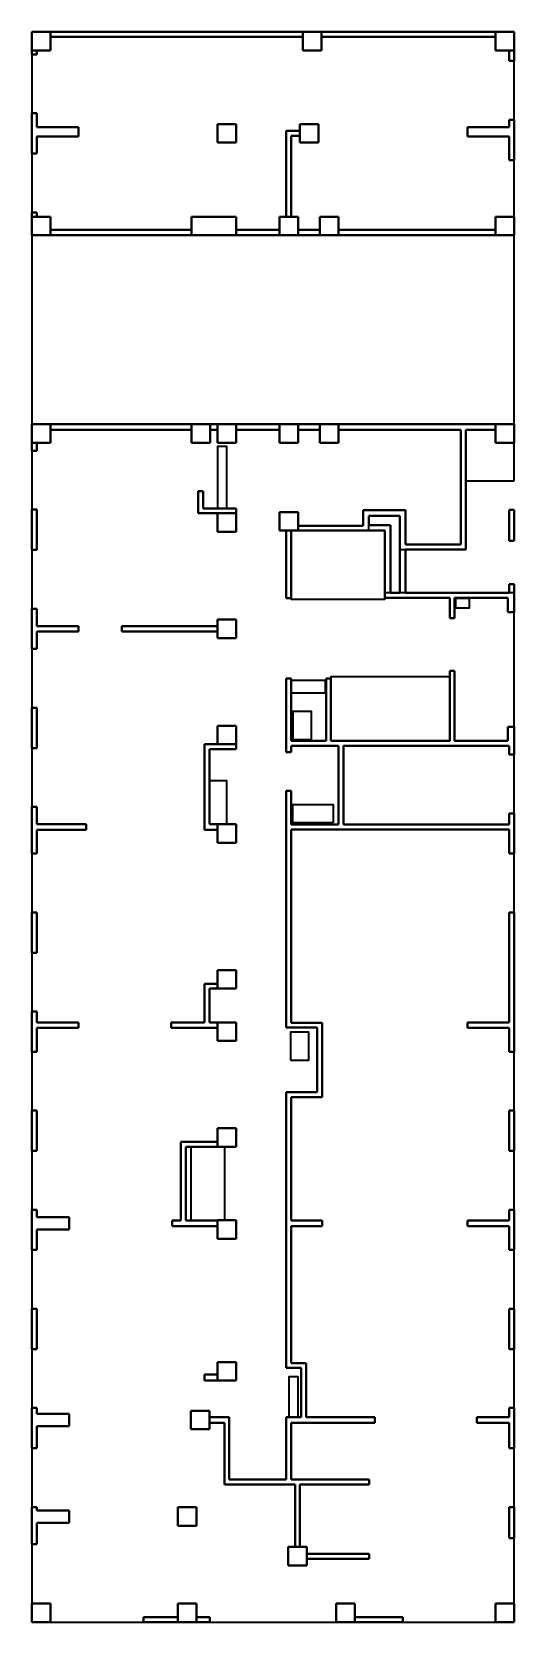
# Model space of a CAD drawing. Header units: millimetres. Extents: x 0 to 15560, y 0 to 51360.
import ezdxf

# ---------------------------------------------------------------- set-up
doc = ezdxf.new("R2010")
doc.units = ezdxf.units.MM
for name, color, linetype, lineweight in [('columns', 72, 'Continuous', 40), ('slab', 2, 'Continuous', 35), ('walls', 4, 'Continuous', 40)]:
    doc.layers.add(name, color=color, linetype=linetype, lineweight=lineweight)

msp = doc.modelspace()

# ---------------------------------------------------------------- linework, layer by layer
at = {"layer": 'columns', "color": 3}
for p, q in [((9345, 51360), (8745, 51360)), ((8745, 51360), (8745, 50760)), ((9345, 50760), (9345, 51360)), ((8745, 50760), (9345, 50760)), ((6590, 48380), (5990, 48380)), ((5990, 48380), (5990, 47780)), ((6590, 47780), (6590, 48380)), ((9245, 48380), (8645, 48380)), ((8645, 48380), (8645, 47780)), ((9245, 47780), (9245, 48380)), ((5990, 47780), (6590, 47780)), ((8645, 47780), (9245, 47780)), ((600, 45390), (0, 45390)), ((0, 45390), (0, 44790)), ((600, 44790), (600, 45390)), ((6590, 45390), (5150, 45390)), ((5150, 45390), (5150, 44790)), ((6590, 44790), (6590, 45390)), ((8590, 45390), (7990, 45390)), ((7990, 45390), (7990, 44790)), ((8590, 44790), (8590, 45390)), ((9890, 45390), (9290, 45390)), ((9290, 45390), (9290, 44790)), ((9890, 44790), (9890, 45390)), ((15560, 45390), (14960, 45390)), ((14960, 45390), (14960, 44790)), ((15560, 44790), (15560, 45390)), ((0, 44790), (600, 44790)), ((5150, 44790), (6590, 44790)), ((7990, 44790), (8590, 44790)), ((9290, 44790), (9890, 44790)), ((14960, 44790), (15560, 44790)), ((600, 38690), (0, 38690)), ((0, 38690), (0, 38090)), ((600, 38090), (600, 38690)), ((5750, 38690), (5150, 38690)), ((5150, 38690), (5150, 38090)), ((5750, 38090), (5750, 38690)), ((6590, 38690), (5990, 38690)), ((5990, 38690), (5990, 38090)), ((6590, 38090), (6590, 38690)), ((8590, 38689.99976), (7990, 38689.99976)), ((7990, 38689.99976), (7990, 38089.99976)), ((8590, 38089.99976), (8590, 38689.99976)), ((9890, 38690), (9290, 38690)), ((9290, 38690), (9290, 38090)), ((9890, 38090), (9890, 38690)), ((15560, 38690), (14960, 38690)), ((14960, 38690), (14960, 38090)), ((15560, 38090), (15560, 38690)), ((0, 38090), (600, 38090)), ((5150, 38090), (5750, 38090)), ((5990, 38090), (6590, 38090)), ((7990, 38089.99976), (8590, 38089.99976)), ((9290, 38090), (9890, 38090)), ((14960, 38090), (15560, 38090)), ((6590, 35810), (5990, 35810)), ((5990, 35810), (5990, 35210)), ((6590, 35210), (6590, 35810)), ((8590, 35850), (7990, 35850)), ((7990, 35850), (7990, 35250)), ((8590, 35250), (8590, 35850)), ((5990, 35210), (6590, 35210)), ((7990, 35250), (8590, 35250)), ((6590, 32380), (5990, 32380)), ((5990, 32380), (5990, 31780)), ((6590, 31780), (6590, 32380)), ((5990, 31780), (6590, 31780)), ((6590, 28950), (5990, 28950)), ((5990, 28950), (5990, 28350)), ((6590, 28350), (6590, 28950)), ((5990, 28350), (6590, 28350)), ((6590, 25770), (5990, 25770)), ((5990, 25770), (5990, 25170)), ((6590, 25170), (6590, 25770)), ((5990, 25170), (6590, 25170)), ((6590, 21060), (5990, 21060)), ((5990, 21060), (5990, 20460)), ((6590, 20460), (6590, 21060)), ((5990, 20460), (6590, 20460)), ((6590, 19370), (5990, 19370)), ((5990, 19370), (5990, 18770)), ((6590, 18770), (6590, 19370)), ((5990, 18770), (6590, 18770)), ((6590, 15950), (5990, 15950)), ((5990, 15950), (5990, 15350)), ((6590, 15350), (6590, 15950)), ((5990, 15350), (6590, 15350)), ((6590, 12980), (5990, 12980)), ((5990, 12980), (5990, 12380)), ((6590, 12380), (6590, 12980)), ((5990, 12380), (6590, 12380)), ((6590, 8400), (5990, 8400)), ((5990, 8400), (5990, 7800)), ((6590, 7800), (6590, 8400)), ((5990, 7800), (6590, 7800)), ((5730, 6830), (5130, 6830)), ((5130, 6830), (5130, 6230)), ((5730, 6230), (5730, 6830)), ((5130, 6230), (5730, 6230)), ((5310, 3710), (4710, 3710)), ((4710, 3710), (4710, 3110)), ((5310, 3110), (5310, 3710)), ((4710, 3110), (5310, 3110)), ((8870, 2430), (8270, 2430)), ((8270, 2430), (8270, 1830)), ((8870, 1830), (8870, 2430)), ((8270, 1830), (8870, 1830)), ((600, 599.99968), (0, 599.99968)), ((0, 599.99968), (0, -0.00032)), ((600, -0.00032), (600, 599.99968)), ((5310, 600), (4710, 600)), ((4710, 600), (4710, 0)), ((5310, 0), (5310, 600)), ((10420, 599.99968), (9820, 599.99968)), ((9820, 599.99968), (9820, -0.00032)), ((10420, -0.00032), (10420, 599.99968)), ((15560, 599.99968), (14960, 599.99968)), ((14960, 599.99968), (14960, -0.00032)), ((15560, -0.00032), (15560, 599.99968)), ((4710, 0), (5310, 0)), ((0, -0.00032), (600, -0.00032)), ((9820, -0.00032), (10420, -0.00032)), ((14960, -0.00032), (15560, -0.00032))]:
    msp.add_line(p, q, dxfattribs=at)
at = {"layer": 'slab'}
for p, q in [((15560, 51359.99936), (0, 51359.99936)), ((0, 51359.99936), (0, 44790)), ((15560, 44790), (15560, 51359.99936)), ((15560, 44790), (0, 44790)), ((0, 44790), (0, 38690)), ((0, 44790), (15560, 44790)), ((15560, 38690), (15560, 44790)), ((9390, 38690), (0, 38690)), ((0, 38690), (0, 0)), ((0, 38690), (15560, 38690)), ((15560, 38690), (9390, 38690)), ((9390, 38690), (9390, 38690)), ((15560, 36860), (15560, 38690)), ((14000, 34640), (14000, 36860)), ((14000, 36860), (15560, 36860)), ((10870, 35250), (10870, 35730)), ((10870, 35730), (11870, 35730)), ((11870, 35730), (11870, 34640)), ((8370, 33030), (8370, 35250)), ((8370, 35250), (10870, 35250)), ((11870, 34640), (14000, 34640)), ((11390, 33030), (8370, 33030)), ((15560, 33240), (11390, 33240)), ((11390, 33240), (11390, 33030)), ((15560, 0), (15560, 33240)), ((0, 0), (15560, 0))]:
    msp.add_line(p, q, dxfattribs=at)
for points in [[(5990, 35970), (6290, 35970), (6290, 37970), (5990, 37970)], [(13665, 32755), (14115, 32755), (14115, 33055), (13665, 33055)], [(8370, 30010), (9470, 30010), (9470, 30410), (8370, 30410)], [(9650, 28460), (13480, 28460), (13480, 30530), (9650, 30530)], [(8420, 28510), (9020, 28510), (9020, 29410), (8420, 29410)], [(5730, 25770), (6290, 25770), (6290, 27170), (5730, 27170)], [(9720.00003, 25809.99976), (8420, 25809.99976), (8420, 26409.99982), (9720.00003, 26409.99982)], [(8340, 18150), (8940, 18150), (8940, 19050), (8340, 19050)], [(5140, 15350), (6210, 15350), (6210, 12970), (5140, 12970)], [(8290, 6620), (8590, 6620), (8590, 7920), (8290, 7920)]]:
    msp.add_lwpolyline(points, close=True, dxfattribs=at)
at = {"layer": 'walls', "color": 3}
for p, q in [((600, 51360), (0, 51360)), ((0, 51360), (0, 50760)), ((600, 50760), (600, 51360)), ((600, 51360), (8745, 51360)), ((600, 51200), (600, 51360)), ((8745, 51200), (600, 51200)), ((8745, 51360), (8745, 51200)), ((9345, 51200), (9345, 51360)), ((9345, 51360), (14960, 51360)), ((14960, 51200), (9345, 51200)), ((15560, 51360), (14960, 51360)), ((14960, 51360), (14960, 50760)), ((14960, 51360), (14960, 51200)), ((15560, 50760), (15560, 51360)), ((0, 50760), (600, 50760)), ((0, 50630), (0, 50760)), ((0, 50760), (160, 50760)), ((160, 50630), (0, 50630)), ((160, 50760), (160, 50630)), ((14960, 50760), (15560, 50760)), ((15400, 50420), (15400, 50760)), ((15400, 50760), (15560, 50760)), ((15560, 50420), (15400, 50420)), ((15560, 50760), (15560, 50420)), ((0, 48730), (160, 48730)), ((0, 47430), (0, 48730)), ((160, 48730), (160, 48280)), ((160, 48280), (1500, 48280)), ((1500, 48280), (1500, 47980)), ((14060, 47980), (14060, 48280)), ((14060, 48280), (15400, 48280)), ((15400, 48280), (15400, 48520)), ((15400, 48520), (15560, 48520)), ((15560, 48520), (15560, 47220)), ((1500, 47980), (160, 47980)), ((160, 47980), (160, 47430)), ((8645, 48160), (8210, 48160)), ((8210, 48160), (8210, 45390)), ((8370, 48000), (8645, 48000)), ((8370, 45390), (8370, 48000)), ((8645, 48000), (8645, 48160)), ((15400, 47980), (14060, 47980)), ((15400, 47220), (15400, 47980)), ((160, 47430), (0, 47430)), ((15560, 47220), (15400, 47220)), ((160, 45530), (0, 45530)), ((0, 45530), (0, 45390)), ((0, 45390), (160, 45390)), ((160, 45390), (160, 45530)), ((8210, 45390), (8370, 45390)), ((5150, 44970), (600, 44970)), ((600, 44970), (600, 44790)), ((600, 44790), (5150, 44790)), ((5150, 44790), (5150, 44970)), ((6590, 44970), (7990, 44970)), ((6590, 44790), (6590, 44970)), ((7990, 44790), (6590, 44790)), ((7990, 44970), (7990, 44790)), ((8590, 44970), (9290, 44970)), ((8590, 44790), (8590, 44970)), ((9290, 44790), (8590, 44790)), ((9290, 44970), (9290, 44790)), ((14960, 44970), (9890, 44970)), ((9890, 44970), (9890, 44790)), ((9890, 44790), (14960, 44790)), ((14960, 44790), (14960, 44970)), ((5150, 38690), (600, 38690)), ((600, 38690), (600, 38510)), ((5150, 38510), (5150, 38690)), ((5750, 38690), (5990, 38690)), ((5750, 38510), (5750, 38690)), ((5990, 38690), (5990, 38510)), ((7990, 38690), (6590, 38690)), ((6590, 38690), (6590, 38510)), ((7990, 38510), (7990, 38690)), ((8590, 38690), (9290, 38690)), ((8590, 38510), (8590, 38690)), ((9290, 38690), (9290, 38510)), ((14960, 38690), (9890, 38690)), ((9890, 38690), (9890, 38510)), ((14960, 38510), (14960, 38690)), ((160, 38090), (0, 38090)), ((0, 38090), (0, 37830)), ((160, 37830), (160, 38090)), ((600, 38510), (5150, 38510)), ((5990, 38510), (5750, 38510)), ((6590, 38510), (7990, 38510)), ((9290, 38510), (8590, 38510)), ((9890, 38510), (13840, 38510)), ((13840, 38510), (13840, 34800)), ((14000, 34640), (14000, 38510)), ((14000, 38510), (14960, 38510)), ((0, 37830), (160, 37830)), ((5370, 35810), (5370, 36530)), ((5370, 36530), (5530, 36530)), ((5530, 36530), (5530, 35970)), ((5530, 35970), (6590, 35970)), ((6590, 35970), (6590, 35810)), ((160, 35930), (0, 35930)), ((0, 35930), (0, 34965)), ((160, 34630), (160, 35930)), ((6590, 35810), (5370, 35810)), ((12050, 35910), (10690, 35910)), ((10690, 35910), (10690, 35410)), ((11870, 35730), (10870, 35730)), ((10870, 35730), (10870, 35430)), ((11870, 33240), (11870, 35730)), ((12050, 34800), (12050, 35910)), ((15400, 35920), (15560, 35920)), ((15400, 34920), (15400, 35920)), ((15560, 35920), (15560, 34920)), ((0, 34965), (0, 34965)), ((0, 34965), (0, 34965)), ((0, 34965), (0, 34965)), ((0, 34965), (0, 34630)), ((8210, 35250), (8370, 35250)), ((8210, 33070), (8210, 35250)), ((8210, 35250), (8210, 35250)), ((8370, 35250), (8370, 33070)), ((10690, 35410), (8590, 35410)), ((8590, 35410), (8590, 35250)), ((8590, 35250), (11390, 35250)), ((10870, 35430), (11570, 35430)), ((11390, 35250), (11390, 33080)), ((11570, 35430), (11570, 33240)), ((0, 34630), (160, 34630)), ((13840, 34800), (12050, 34800)), ((12050, 33240), (12050, 34640)), ((12050, 34640), (14000, 34640)), ((15560, 34920), (15400, 34920)), ((15560, 33520), (15400, 33520)), ((15400, 33520), (15400, 33240)), ((15560, 32620), (15560, 33520)), ((8370, 33070), (8210, 33070)), ((11390, 33080), (13480, 33080)), ((11570, 33240), (11870, 33240)), ((15400, 33240), (12050, 33240)), ((13480, 33080), (13480, 32420)), ((13640, 32420), (13640, 33080)), ((13640, 33080), (15360, 33080)), ((15360, 33080), (15360, 32620)), ((0, 31430), (0, 32730)), ((0, 32730), (160, 32730)), ((160, 32730), (160, 32170)), ((13480, 32420), (13640, 32420)), ((15360, 32620), (15560, 32620)), ((160, 32170), (1500, 32170)), ((1500, 31990), (160, 31990)), ((160, 31990), (160, 31430)), ((1500, 32170), (1500, 31990)), ((5990, 32170), (2900, 32170)), ((2900, 32170), (2900, 31990)), ((2900, 31990), (5990, 31990)), ((5990, 31990), (5990, 32170)), ((160, 31430), (0, 31430)), ((8210, 28095), (8210, 30480)), ((8210, 30480), (8370, 30480)), ((8370, 30480), (8370, 28460)), ((9490, 28460), (9490, 30480)), ((9490, 30480), (9650, 30480)), ((9650, 30480), (9650, 28460)), ((13480, 28460), (13480, 30720)), ((13480, 30720), (13640, 30720)), ((13640, 30720), (13640, 28460)), ((0, 28230), (0, 29530)), ((0, 29530), (160, 29530)), ((160, 29530), (160, 28230)), ((15360, 28460), (15360, 28920)), ((15360, 28920), (15560, 28920)), ((15560, 28920), (15560, 28020)), ((5570, 25590), (5570, 28350)), ((5570, 28350), (6590, 28350)), ((6590, 28350), (6590, 28190)), ((8370, 28460), (9490, 28460)), ((9890, 28300), (8370, 28300)), ((8370, 28300), (8370, 28095)), ((9650, 28460), (13480, 28460)), ((9890, 25760), (9890, 28300)), ((15400, 28300), (10050, 28300)), ((10050, 28300), (10050, 25760)), ((13640, 28460), (15360, 28460)), ((15400, 28020), (15400, 28300)), ((160, 28230), (0, 28230)), ((6590, 28190), (5730, 28190)), ((5730, 28190), (5730, 25770)), ((8370, 28095), (8210, 28095)), ((15560, 28020), (15400, 28020)), ((8210, 19200), (8210, 26845)), ((8210, 26845), (8370, 26845)), ((8370, 26845), (8370, 25760)), ((0, 24820), (0, 26330)), ((0, 26330), (160, 26330)), ((160, 26330), (160, 25770)), ((160, 25770), (1750, 25770)), ((1750, 25770), (1750, 25590)), ((5730, 25770), (5990, 25770)), ((5990, 25770), (5990, 25590)), ((8370, 25760), (9890, 25760)), ((10050, 25760), (15400, 25760)), ((15400, 25760), (15400, 26120)), ((15400, 26120), (15560, 26120)), ((15560, 26120), (15560, 24820)), ((1750, 25590), (160, 25590)), ((160, 25590), (160, 24820)), ((5990, 25590), (5570, 25590)), ((15400, 25600), (8370, 25600)), ((8370, 25600), (8370, 19360)), ((15400, 24820), (15400, 25600)), ((160, 24820), (0, 24820)), ((15560, 24820), (15400, 24820)), ((160, 22920), (0, 22920)), ((0, 22920), (0, 21620)), ((160, 21620), (160, 22920)), ((15560, 22920), (15400, 22920)), ((15400, 22920), (15400, 19370)), ((15560, 18420), (15560, 22920)), ((0, 21620), (160, 21620)), ((5570, 19370), (5570, 20620)), ((5570, 20620), (5990, 20620)), ((5990, 20620), (5990, 20460)), ((5990, 20460), (5730, 20460)), ((5730, 20460), (5730, 19370)), ((0, 18420), (0, 19720)), ((0, 19720), (160, 19720)), ((160, 19720), (160, 19370)), ((160, 19370), (1500, 19370)), ((1500, 19190), (160, 19190)), ((160, 19190), (160, 18420)), ((1500, 19370), (1500, 19190)), ((4500, 19190), (4500, 19370)), ((4500, 19370), (5570, 19370)), ((5990, 19190), (4500, 19190)), ((5730, 19370), (5990, 19370)), ((5990, 19370), (5990, 19190)), ((9210, 19200), (8210, 19200)), ((8370, 19360), (9370, 19360)), ((9210, 17120), (9210, 19200)), ((9370, 19360), (9370, 16960)), ((15400, 19370), (14060, 19370)), ((14060, 19370), (14060, 19190)), ((14060, 19190), (15400, 19190)), ((15400, 19190), (15400, 18420)), ((160, 18420), (0, 18420)), ((15400, 18420), (15560, 18420)), ((8210, 8210), (8210, 17120)), ((8210, 17120), (9210, 17120)), ((9370, 16960), (8370, 16960)), ((8370, 16960), (8370, 12970)), ((0, 16520), (160, 16520)), ((0, 15220), (0, 16520)), ((160, 16520), (160, 15220)), ((15560, 16520), (15400, 16520)), ((15400, 16520), (15400, 15220)), ((15560, 15220), (15560, 16520)), ((5990, 15510), (4810, 15510)), ((4810, 15510), (4810, 12970)), ((5990, 15350), (5990, 15510)), ((160, 15220), (0, 15220)), ((4970, 12970), (4970, 15350)), ((4970, 15350), (5990, 15350)), ((15400, 15220), (15560, 15220)), ((160, 13320), (0, 13320)), ((0, 13320), (0, 12020)), ((160, 13080), (160, 13320)), ((1200, 13080), (160, 13080)), ((1200, 12680), (1200, 13080)), ((4810, 12970), (4530, 12970)), ((4530, 12970), (4530, 12790)), ((5990, 12970), (4970, 12970)), ((5990, 12790), (5990, 12970)), ((8370, 12970), (9370, 12970)), ((9370, 12970), (9370, 12790)), ((14060, 12790), (14060, 12970)), ((14060, 12970), (15400, 12970)), ((15400, 12970), (15400, 13320)), ((15400, 13320), (15560, 13320)), ((15560, 13320), (15560, 12020)), ((160, 12020), (160, 12680)), ((160, 12680), (1200, 12680)), ((4530, 12790), (5990, 12790)), ((9370, 12790), (8370, 12790)), ((8370, 12790), (8370, 8370)), ((15400, 12790), (14060, 12790)), ((15400, 12020), (15400, 12790)), ((0, 12020), (160, 12020)), ((15560, 12020), (15400, 12020)), ((0, 10120), (160, 10120)), ((0, 8820), (0, 10120)), ((160, 10120), (160, 8820)), ((15560, 10120), (15400, 10120)), ((15400, 10120), (15400, 9350)), ((15560, 8820), (15560, 10120)), ((15400, 9350), (15400, 9350)), ((15400, 9350), (15400, 9350)), ((15400, 9350), (15400, 9350)), ((15400, 9350), (15400, 8820)), ((160, 8820), (0, 8820)), ((15400, 8820), (15560, 8820)), ((8370, 8370), (8850, 8370)), ((8850, 8370), (8850, 6620)), ((5570, 7800), (5570, 8000)), ((5570, 8000), (5990, 8000)), ((5990, 7800), (5570, 7800)), ((5990, 8000), (5990, 7800)), ((8690, 8210), (8210, 8210)), ((8690, 6620), (8690, 8210)), ((0, 5620), (0, 6920)), ((0, 6920), (160, 6920)), ((160, 6920), (160, 6730)), ((160, 6730), (1200, 6730)), ((1200, 6730), (1200, 6330)), ((15400, 6620), (15400, 6920)), ((15400, 6920), (15560, 6920)), ((15560, 6920), (15560, 5620)), ((1200, 6330), (160, 6330)), ((160, 6330), (160, 5620)), ((5730, 6440), (5730, 6620)), ((5730, 6620), (6370, 6620)), ((6210, 6440), (5730, 6440)), ((6210, 4450), (6210, 6440)), ((6370, 6620), (6370, 4610)), ((8210, 4610), (8210, 6620)), ((8210, 6620), (8690, 6620)), ((11060, 6440), (8370, 6440)), ((8370, 6440), (8370, 4610)), ((8850, 6620), (11060, 6620)), ((11060, 6620), (11060, 6440)), ((14360, 6440), (14360, 6620)), ((14360, 6620), (15400, 6620)), ((15400, 6440), (14360, 6440)), ((15400, 5620), (15400, 6440)), ((160, 5620), (0, 5620)), ((15560, 5620), (15400, 5620)), ((8490, 4450), (6210, 4450)), ((6370, 4610), (8210, 4610)), ((8370, 4610), (10880, 4610)), ((8490, 2430), (8490, 4450)), ((10880, 4450), (8650, 4450)), ((8650, 4450), (8650, 2430)), ((10880, 4610), (10880, 4450)), ((0, 2515), (0, 3720)), ((0, 3720), (160, 3720)), ((160, 3720), (160, 3610)), ((160, 3610), (1200, 3610)), ((1200, 3610), (1200, 3210)), ((15400, 3720), (15560, 3720)), ((15400, 2715), (15400, 3720)), ((15560, 3720), (15560, 2715)), ((1200, 3210), (160, 3210)), ((160, 3210), (160, 2515)), ((15560, 2715), (15400, 2715)), ((160, 2515), (0, 2515)), ((8650, 2430), (8490, 2430)), ((8870, 2210), (10880, 2210)), ((8870, 2050), (8870, 2210)), ((10880, 2210), (10880, 2050)), ((10880, 2050), (8870, 2050)), ((4710, 160), (3600, 160)), ((3600, 160), (3600, 0)), ((3600, 0), (4710, 0)), ((4710, 0), (4710, 160)), ((5740, 160), (5310, 160)), ((5310, 160), (5310, 0)), ((5310, 0), (5740, 0)), ((5740, 0), (5740, 160)), ((10420, 159.99936), (11965, 159.99936)), ((10420, -0.00064), (10420, 159.99936)), ((11965, 159.99936), (11965, -0.00064)), ((11965, -0.00064), (10420, -0.00064))]:
    msp.add_line(p, q, dxfattribs=at)

doc.saveas('drawing.dxf')
